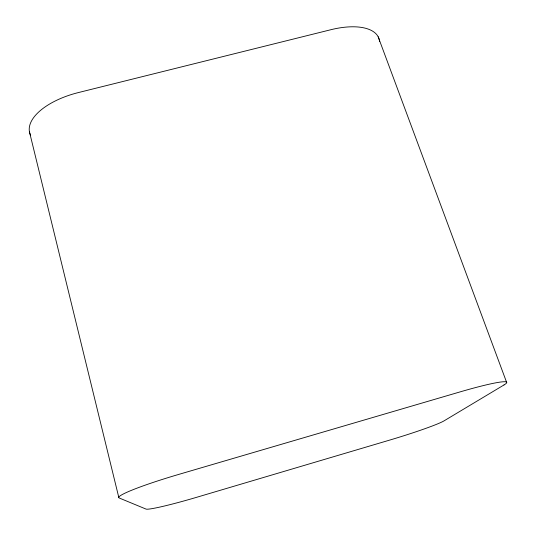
<?xml version="1.0" encoding="UTF-8"?>
<svg xmlns="http://www.w3.org/2000/svg" width="536" height="536" viewBox="0 0 536 536"><rect width="100%" height="100%" fill="white"/><g stroke="black" fill="none" stroke-linecap="round" stroke-linejoin="round"><path stroke-width="0.8" d="M378.161 36.763L506.507 382.047M29.46 131.856L118.798 497.428M379.582 41.473A57.875 26.519 -21.7 0 0 330.786 29.735L78.397 92.567A59.148 28.046 -12.7 0 0 30.653 135.38M503.994 384.955L444.136 420.807A49.707 3.142 -17.2 0 1 389.598 440.116L197.074 497.173A50.96 3.276 -16.4 0 1 145.986 509.066L119.32 498.038A66.223 5.521 -16.2 0 1 179.185 474.28L459.861 391.963A64.595 5.186 -17.6 0 1 503.994 384.955"/></g></svg>
